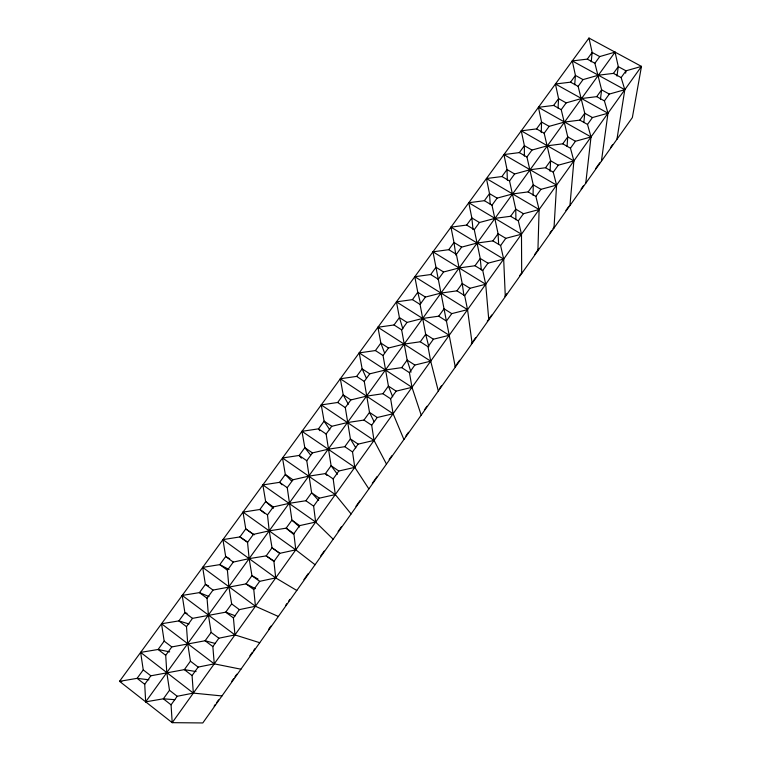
<?xml version="1.0" encoding="UTF-8"?>
<svg xmlns="http://www.w3.org/2000/svg" width="761" height="761" viewBox="0 0 761 761"><rect width="100%" height="100%" fill="white"/><g stroke="black" fill="none" stroke-linecap="round" stroke-linejoin="round"><path stroke-width="1.14" d="M524.367 156.157L524.377 145.684L521.266 130.835L536.562 128.904L544.163 133.232L550.583 160.752L550.089 171.311M533.071 195.292L533.252 184.837L526.935 156.994L519.335 152.609L503.944 154.569L507.026 169.541L507.349 180.224M541.252 132.604L541.556 122.045L538.436 107.311L553.637 105.427L561.228 109.689L567.754 136.894L567.05 146.359M537.913 250.683L539.111 209.541L535.868 196.414L528.163 191.896L512.61 193.941L497.123 198.126L491.996 205.204L498.084 233.703L498.636 244.224M558.06 108.081L558.574 98.635L555.435 84.005L570.55 82.169L578.141 86.364L584.762 113.265L583.839 122.55M553.998 228.015L556.586 185.113L553.247 172.195L545.551 167.743L530.094 169.741L514.626 173.974L509.547 180.985L515.749 209.151L515.92 219.805M574.707 84.709L575.44 75.434L572.282 60.928L587.302 59.12L594.883 63.258L601.609 89.846L600.467 99.206M569.941 205.537L573.88 160.923L570.465 148.205L562.769 143.819L547.406 145.779L531.977 150.05L526.935 156.994M591.211 61.774L592.153 52.452L588.976 38.05L641.475 66.397L632.353 117.584L202.797 722.95L172.205 722.665L119.525 681.323L588.976 38.05M585.751 183.268L591.021 136.951L587.511 124.443L579.825 120.124L564.557 122.036L549.157 126.355L544.163 133.232M601.418 161.18L607.991 113.218L604.405 100.899L596.719 96.647L581.547 98.521L566.174 102.878L561.228 109.689M616.962 76.062L618.303 66.654L615.059 52.138L599.735 56.571L594.883 63.258M625.618 73.17L625.989 70.821L641.475 66.397L172.205 722.665L171.063 704.829L177.199 696.277L193.342 693.109L221.955 695.944M616.952 139.292L624.81 89.703L621.138 77.574L613.452 73.389L598.384 75.215L583.031 79.61L578.141 86.364M214.136 706.132L215.401 704.353M216.666 702.574L218.559 699.901M231.791 681.257L233.675 678.603M234.93 676.843L236.804 674.189M249.922 655.716L252.405 652.215M253.641 650.465L254.887 648.714M268.49 629.547L270.954 626.075M285.67 605.337L286.897 603.616M288.723 601.038L289.941 599.326M303.915 579.635L308.138 573.68M320.79 555.863L324.205 551.04M338.103 531.454L341.499 526.679M355.948 506.322L359.982 500.633M372.291 483.292L376.952 476.719M389.156 459.53L391.791 455.801M405.87 435.967L408.486 432.286M424.381 409.884L426.978 406.222M439.506 388.576L441.437 385.856M455.145 366.536L459.615 360.248M471.287 343.791L475.72 337.551M487.297 321.237L488.552 319.468M489.799 317.708L491.682 315.054M505.028 296.248L506.893 293.622M519.516 275.843L521.979 272.371M534.498 254.735L538.769 248.704M549.965 232.933L551.782 230.374M552.99 228.671L554.198 226.959M565.899 210.483L568.905 206.25M581.1 189.061L583.487 185.703M595.587 168.647L599.725 162.825M610.541 147.577L612.595 144.685M169.646 651.882L158.107 649.475L140.642 652.396L193.342 693.109L192.067 675.559L198.145 667.093L214.26 663.858L240.933 669.204M189.032 623.991L178.873 620.9L161.532 623.763L214.26 663.858L212.852 646.593L218.864 638.213L234.959 634.912L259.729 642.712M208.942 596.529L199.439 592.619L182.212 595.425L234.959 634.912L233.427 617.922L239.373 609.628L255.439 606.26L278.355 616.467M229.042 569.532L219.786 564.633L202.683 567.373L255.439 606.26L253.784 589.547L259.672 581.337L275.71 577.903L296.8 590.479M247.572 542.013L239.934 536.924L222.944 539.616L275.71 577.903L273.931 561.466L279.763 553.333L295.782 549.842L315.073 564.729M293.879 533.661L286.155 528.172L269.213 530.855L253.384 534.374L245.765 528.905L243.006 512.134L295.782 549.842L293.879 533.661L299.653 525.623L315.644 522.065L333.166 539.216M273.418 508.31L265.646 501.556L262.859 484.919L315.644 522.065L313.627 506.151L319.344 498.179L335.306 494.574L351.106 513.941M291.682 481.171L285.327 474.484L282.512 457.989L335.306 494.574L333.175 478.907L338.826 471.021L354.769 467.359L368.866 488.904M310.621 455.049L304.819 447.677L301.974 431.316L354.769 467.359L352.524 451.939L358.127 444.129L374.031 440.41L386.474 464.096M329.798 429.803L324.11 421.137L321.247 404.919L374.031 440.41L371.682 425.237L377.228 417.513L393.104 413.737L403.92 439.516M348.329 404.234L343.211 394.854L340.329 378.769L393.104 413.737L390.65 398.802L396.139 391.154L411.996 387.32L421.204 415.164M366.507 378.502L362.131 368.838L359.221 352.885L411.996 387.32L409.428 372.633L414.859 365.052L430.688 361.171L428.024 346.712L433.409 339.216L449.209 335.278L446.441 321.056L451.768 313.627L467.539 309.641L464.676 295.639L456.952 290.845L441 293.071L425.399 297.075L420.062 304.429L425.684 334.298L428.804 346.712M464.676 295.639L469.956 288.286L485.699 284.253L482.731 270.469L475.016 265.751L459.159 267.929L443.587 271.981L438.307 279.268L446.479 321.456M482.731 270.469L487.963 263.182L503.677 259.101L500.614 245.546L492.9 240.895L477.147 243.025L461.604 247.125L456.372 254.345L462.231 283.511L463.877 295.249M500.614 245.546L505.789 238.336L521.485 234.207L518.327 220.861L510.621 216.276L494.964 218.369L479.449 222.507L474.265 229.66L480.248 258.483L481.323 270.003M518.327 220.861L523.454 213.717L539.111 209.541L486.45 178.54L489.513 193.627L490.198 204.195M535.868 196.414L540.947 189.337L556.586 185.113L503.944 154.569M553.247 172.195L558.279 165.185L573.88 160.923L521.266 130.835M570.465 148.205L575.449 141.261L591.021 136.951L538.436 107.311M587.511 124.443L592.448 117.555L607.991 113.218L555.435 84.005M604.405 100.899L609.295 94.079L624.81 89.703L572.282 60.928M621.138 77.574L625.989 70.821L618.303 66.654L613.452 73.389M215.439 643.511L205.128 640.752L171.786 646.936L165.708 655.316L166.802 672.61L169.494 690.284L163.349 698.817L145.674 701.851L144.723 684.282L150.859 675.806L184.352 669.632L196.072 671.573M235.292 615.83L225.703 612.177L192.504 618.36L186.483 626.655L187.71 643.663L190.431 661.185L184.352 669.632L192.067 675.559M255.382 588.653L246.06 583.887L213.004 590.079L207.049 598.289L208.4 615.031L211.149 632.401L205.128 640.752L212.852 646.593M273.855 560.933L266.207 555.891L249.142 558.631L233.294 562.084L227.406 570.217L228.88 586.683L231.658 603.901L225.703 612.177L233.427 617.922M279.763 553.333L272.038 547.787L269.213 530.855L267.491 514.912L273.266 506.95L289.066 503.363L305.903 500.738L311.61 492.795L306.778 460.709L312.438 452.909L328.191 449.218L344.8 446.688L352.524 451.939M344.8 446.688L350.393 438.907L345.294 407.582L350.84 399.934L366.536 396.139L382.926 393.713L390.65 398.802M337.446 474.265L331.102 465.722L326.127 434.017L331.729 426.293L347.463 422.545L363.958 420.072L369.504 412.367L364.262 381.413L369.751 373.841L385.427 369.989L401.703 367.62L409.428 372.633M382.926 393.713L388.414 386.084L383.04 355.501L388.481 348.005L404.129 344.096L420.3 341.775L428.024 346.712M401.703 367.62L407.145 360.067L401.646 329.846L407.03 322.417L422.65 318.459L438.716 316.186L446.441 321.056M420.3 341.775L425.684 334.298L433.409 339.216M438.716 316.186L444.053 308.776L451.768 313.627M456.952 290.845L462.231 283.511L469.956 288.286M475.016 265.751L480.248 258.483L487.963 263.182M492.9 240.895L498.084 233.703L505.789 238.336M510.621 216.276L515.749 209.151L523.454 213.717M528.163 191.896L533.252 184.837L540.947 189.337M545.551 167.743L550.583 160.752L558.279 165.185M562.769 143.819L567.754 136.894L575.449 141.261M579.825 120.124L584.762 113.265L592.448 117.555M596.719 96.647L601.609 89.846L609.295 94.079M145.674 701.851L615.059 52.138M259.672 581.337L251.948 575.697L249.142 558.631L247.553 542.422L253.384 534.374M299.625 526.973L291.929 520.153L287.239 487.677L292.947 479.791L308.728 476.158L325.442 473.58L333.175 478.907M140.642 652.396L143.249 669.899L137.113 678.346L119.525 681.323L121.846 681.58M161.532 623.763L164.176 641.123L158.107 649.475L165.708 655.316M321.247 404.919L337.665 402.483L343.211 394.854L350.84 399.934M340.329 378.769L356.643 376.391L362.131 368.838L369.751 373.841M359.221 352.885L375.42 350.555L380.861 343.078L377.922 327.249L394.027 324.966L401.646 329.846M394.027 324.966L399.411 317.565L396.452 301.86L412.443 299.634L420.062 304.429M412.443 299.634L417.779 292.291L414.802 276.719L430.688 274.54L438.307 279.268M430.688 274.54L435.977 267.273L432.971 251.824L448.762 249.684L456.372 254.345M448.762 249.684L453.994 242.483L450.969 227.159L466.655 225.066L474.265 229.66M466.655 225.066L471.839 217.941L468.795 202.73L484.386 200.685L491.996 205.204M484.386 200.685L489.513 193.627L497.123 198.126M486.45 178.54L501.946 176.533L507.026 169.541L514.626 173.974M519.335 152.609L524.377 145.684L531.977 150.05M536.562 128.904L541.556 122.045L549.157 126.355M553.637 105.427L558.574 98.635L566.174 102.878M570.55 82.169L575.44 75.434L583.031 79.61M587.302 59.12L592.153 52.452L599.735 56.571M243.006 512.134L259.872 509.49L267.491 514.912M262.859 484.919L279.61 482.341L287.239 487.677M282.512 457.989L299.159 455.459L306.778 460.709M301.974 431.316L318.507 428.843L326.127 434.017M174.849 699.682L163.349 698.817L171.063 704.829M148.899 679.792L137.113 678.346L144.723 684.282M187.101 613.376L184.885 612.634L182.212 595.425M208.628 585.875L205.384 584.438L202.683 567.373M258.027 579.054L251.948 575.697L246.06 583.887L253.784 589.547M229.708 558.812L225.675 556.529L222.944 539.616M501.946 176.533L509.547 180.985M468.795 202.73L521.485 234.207L521.685 273.551M479.449 222.507L471.839 217.941L473.028 229.556M450.969 227.159L503.677 259.101L505.304 296.628M461.604 247.125L453.994 242.483L455.82 255.097M432.971 251.824L485.699 284.253L488.79 319.915M443.587 271.981L435.977 267.273L438.441 280.115M414.802 276.719L467.539 309.641L472.115 343.401M425.399 297.075L417.779 292.291L420.595 303.782M396.452 301.86L449.209 335.278L455.297 367.106M407.03 322.417L399.411 317.565L402.845 328.828M377.922 327.249L430.688 361.171L438.326 391.021M388.481 348.005L380.861 343.078L384.571 352.99M414.859 365.052L407.145 360.067L411.016 372.186M375.42 350.555L383.04 355.501M396.139 391.154L388.414 386.084L392.686 396.795M356.643 376.391L364.262 381.413M377.228 417.513L369.504 412.367L374.089 421.689M337.665 402.483L345.294 407.582M363.958 420.072L371.682 425.237M331.729 426.293L324.11 421.137L318.507 428.843L319.81 430.716M358.127 444.129L350.393 438.907L355.815 447.868M312.438 452.909L304.819 447.677L299.159 455.459L301.394 458.151M338.826 471.021L331.102 465.722L325.442 473.58L326.897 475.425M292.947 479.791L285.327 474.484L279.61 482.341L282.055 484.776M319.344 498.179L311.61 492.795L318.631 500.491M305.903 500.738L313.627 506.151M279.506 553.066L272.038 547.787L266.207 555.891L273.931 561.466M273.266 506.95L265.646 501.556L259.872 509.49L264.295 513.114M299.653 525.623L291.929 520.153L286.155 528.172L293.175 534.013M254.174 534.859L245.765 528.905L239.934 536.924L247.553 542.422M233.294 562.084L225.675 556.529L219.786 564.633L227.406 570.217M213.004 590.079L205.384 584.438L199.439 592.619L207.049 598.289M231.658 603.901L239.373 609.628M192.504 618.36L184.885 612.634L178.873 620.9L186.483 626.655M211.149 632.401L218.864 638.213M164.176 641.123L171.786 646.936M190.431 661.185L198.145 667.093M143.249 669.899L150.859 675.806M169.494 690.284L177.199 696.277"/></g></svg>
